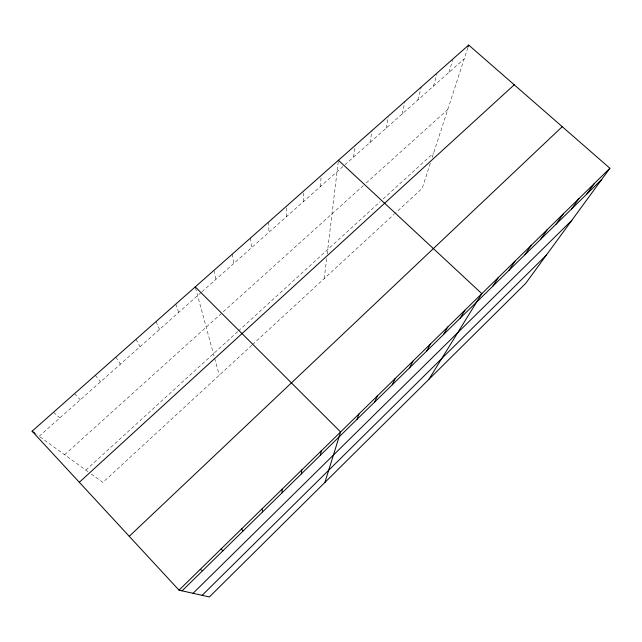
<?xml version="1.0" encoding="UTF-8"?>
<svg xmlns="http://www.w3.org/2000/svg" width="642" height="642" viewBox="0 0 642 642"><rect width="100%" height="100%" fill="white"/><g stroke="black" fill="none" stroke-linecap="round" stroke-linejoin="round"><path stroke-width="0.48" stroke-dasharray="3.21 2.41" d="M286.284 216.844L286.34 206.331M303.401 201.652L303.907 190.794M320.318 186.621L321.265 175.443M324.25 278.556L326.778 257.434M327.195 253.943L338.422 160.267M353.573 157.097L355.371 145.277M369.92 142.58L372.127 130.454M386.083 128.231L388.49 116.764M402.061 114.043L405.062 101.332M417.854 100.016L421.24 87.023M433.478 86.14L436.969 73.822M448.935 72.418L452.779 59.786M430.333 163.204L422.155 188.395L394.75 213.634M432.146 157.619L468.098 46.89M251.816 345.252L102.856 482.423L90.899 473.772M252.515 344.61L394.044 214.284M85.835 470.104L237.717 331.601M238.447 330.935L380.216 201.652M383.154 198.972L433.687 152.892M64.609 454.729L363.308 185.618M366.245 182.97L447.763 109.525M201.243 292.367L39.154 436.295L36.803 434.594M201.965 291.717L344.232 165.395M344.947 164.753L464.214 58.847M39.948 436.873L88.034 471.693M53.446 412.308L59.858 417.91M74.512 393.682L80.298 399.757M95.297 375.297L100.481 381.846M115.809 357.153L120.399 364.15M136.056 339.249L140.068 346.688M156.038 321.57L159.489 329.442M175.772 304.123L178.669 312.413M195.505 287.865L214.179 356.511M214.677 358.348L219.267 375.225M213.914 270.386L215.768 279.463M232.356 254.08L233.712 263.533M250.565 237.965L251.447 247.788M268.565 222.052L268.966 232.227"/><path stroke-width="0.96" d="M301.323 473.94L301.82 469.92M320.302 455.338L321.329 450.82M324.9 482.431L340.589 431.97L195.248 286.894M468.098 46.89L468.692 45.052L609.9 168.268L525.67 283.411L209.372 596.948L179.022 590.159L32.1 431.191L468.692 45.052M356.976 419.378L359.03 413.905M374.703 402.004L377.239 396.074M392.214 384.839L395.223 378.467M409.508 367.882L412.975 361.085M426.593 351.134L430.509 343.911M443.478 334.578L447.827 326.963M460.153 318.231L464.928 310.214M428.88 379.358L481.829 293.667L338.422 160.267M492.92 286.107L498.521 277.328M509.01 270.33L515.004 261.182M524.915 254.738L531.295 245.228M540.636 239.33L547.393 229.467M556.173 224.098L563.299 213.898M571.532 209.035L579.012 198.506M586.716 194.149L594.548 183.299M202.134 595.327L546.398 255.075M193.049 593.296L571.837 220.302M179.022 590.159L609.9 168.268M182.079 590.841L601.731 179.431M129.251 536.311L562.24 126.675M79.319 482.278L514.242 84.792M200.2 569.422L202.623 570.706M32.1 431.191L35.238 433.462M221.089 548.974L222.894 550.828M241.681 528.807L242.893 531.223M262 508.913L262.626 511.875M282.047 489.284L282.103 492.783"/></g></svg>
